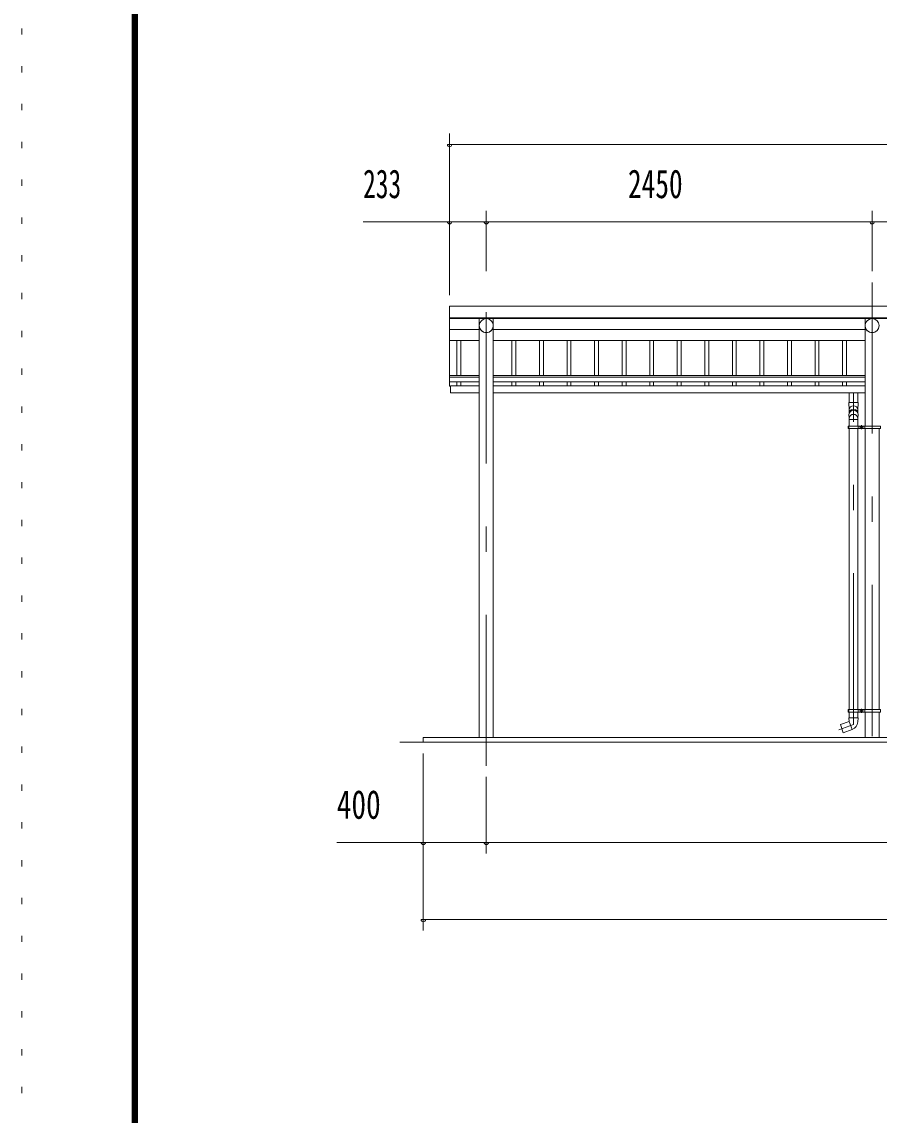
# Model space of a CAD drawing. Units: millimetres, scale not verified. Extents: x -32711 to 32716, y -14700 to 14700.
# Drawn here: x -8864 to -3420, y 761 to 7701 of the extents above; entities that cross this region are included whole.
import ezdxf
from ezdxf.enums import TextEntityAlignment as Align

# ---------------------------------------------------------------- set-up
doc = ezdxf.new("R2010")
doc.units = ezdxf.units.MM
doc.header["$LTSCALE"] = 80
doc.linetypes.add('USER3', pattern=[24, 12, -5, 2, -5])
doc.linetypes.add('USER4', pattern=[3, 0.5, -2.5])
for name, color, linetype, lineweight in [('0-2_1-07BOLD', 7, 'Continuous', 18), ('0-3_1-27CENTER', 3, 'USER3', 18), ('0-4_1-47THIN', 4, 'Continuous', 18), ('0-5_1-57DIM', 3, 'Continuous', 18), ('0-C_F-F1PAPER', 5, 'Continuous', 18), ('0-D_F-E_J_ADD', 5, 'USER4', 18)]:
    doc.layers.add(name, color=color, linetype=linetype, lineweight=lineweight)
doc.styles.add('ＭＳ ゴシック', font='')
doc.styles.get('ＭＳ ゴシック').set_extended_font_data('MS Gothic')

msp = doc.modelspace()

# ---------------------------------------------------------------- linework, layer by layer
at = {"layer": '0-2_1-07BOLD'}
for p, q in [((-6147.54, 5821.4), (4518.45, 5821.4)), ((4518.46, 5817.32), (-6147.54, 5817.32)), ((-5959.1, 5817.32), (-5959.1, 3157.54)), ((-5870, 3157.54), (-5870, 5817.32)), ((-3509.09, 5135.54), (-3509.09, 5817.32)), ((-6147.54, 5747.84), (-5959.1, 5747.84)), ((-3509.1, 5747.84), (-5870, 5747.84)), ((-5959.1, 5678.35), (-6147.54, 5678.35)), ((-5870, 5678.35), (-3509.1, 5678.35)), ((-6147.54, 5456.73), (-5959.1, 5456.73)), ((-5959.1, 5446.3), (-6147.54, 5446.3)), ((-6147.54, 5416.69), (-5959.09, 5416.69)), ((-5870, 5456.73), (-3509.1, 5456.73)), ((-3509.1, 5446.3), (-5870, 5446.3)), ((-5870, 5416.69), (-3509.1, 5416.69)), ((-5959.09, 5390.36), (-6142.55, 5390.36)), ((-3509.1, 5390.36), (-5870, 5390.36)), ((-5870, 5345.36), (-3509.1, 5345.36)), ((-3610.06, 5285.74), (-3610.06, 5345.36)), ((-3555.06, 5345.36), (-3555.06, 5285.74)), ((-3610.06, 5176.09), (-3555.06, 5176.09)), ((-3611.66, 5127.54), (-3617.76, 5127.54)), ((-3611.66, 5119.54), (-3611.66, 5135.54)), ((-3610.06, 3335.54), (-3610.06, 5119.54)), ((-3555.06, 5119.54), (-3555.06, 3335.54)), ((-3553.46, 5135.54), (-3553.46, 5119.54)), ((-3510.71, 5135.54), (-3510.71, 5119.54)), ((-3509.11, 5119.54), (-3509.11, 3335.54)), ((-3509.1, 3386.14), (-3509.1, 5117.54)), ((-3420.01, 5119.54), (-3420.01, 3335.54)), ((-3611.66, 3319.54), (-3611.66, 3335.54)), ((-3553.46, 3335.54), (-3553.46, 3319.54)), ((-3510.71, 3319.54), (-3510.71, 3335.54)), ((-3509.1, 3335.54), (-3509.1, 3370.14)), ((-3611.66, 3327.54), (-3617.76, 3327.54)), ((-3553.55, 3282.63), (-3611.56, 3282.63)), ((-3610.06, 3282.63), (-3610.06, 3319.54)), ((-3553.55, 3282.63), (-3555.31, 3256.84)), ((-3555.06, 3319.54), (-3555.06, 3282.63)), ((-3509.11, 3157.54), (-3509.11, 3319.54)), ((-3509.1, 3319.54), (-3509.1, 3157.54)), ((-3420.01, 3157.54), (-3420.01, 3319.54)), ((-3591.24, 3208.95), (-3610.06, 3260.63)), ((-6464.54, 3127.54), (4835.45, 3127.54))]:
    msp.add_line(p, q, dxfattribs=at)
for points in [[(4518.45, 5387.78), (4518.45, 5896.54), (-6147.54, 5896.54), (-6147.54, 5387.78), (-6142.55, 5387.78)], [(-6142.55, 5390.36), (-6142.55, 5345.36), (-5959.09, 5345.36)], [(-3610.06, 5217.98), (-3610.06, 5236.07), (-3612.06, 5285.74), (-3553.06, 5285.74)], [(-3553.06, 5285.74), (-3555.06, 5236.07), (-3555.06, 5217.97)], [(-3610.06, 5135.54), (-3610.06, 5183.03), (-3612.06, 5208.87)], [(-3553.07, 5209), (-3555.06, 5183.03), (-3555.06, 5135.54)], [(-3611.56, 3282.63), (-3610.06, 3260.63), (-3666.44, 3240.11), (-3647.63, 3188.43), (-3591.53, 3208.85)], [(4685.45, 3157.54), (-6314.55, 3157.54), (-6314.55, 3127.54)]]:
    msp.add_lwpolyline(points, dxfattribs=at)
for points in [[(-3412.31, 5119.54), (-3617.76, 5119.54), (-3617.76, 5135.54), (-3412.31, 5135.54)], [(-3537.08, 5130.42), (-3532.08, 5133.31), (-3527.08, 5130.42), (-3527.08, 5124.65), (-3532.08, 5121.77), (-3537.08, 5124.65)], [(-3412.31, 3335.54), (-3617.76, 3335.54), (-3617.76, 3319.54), (-3412.31, 3319.54)], [(-3527.08, 3330.43), (-3532.08, 3333.31), (-3537.08, 3330.43), (-3537.08, 3324.65), (-3532.08, 3321.77), (-3527.08, 3324.65)]]:
    msp.add_lwpolyline(points, close=True, dxfattribs=at)
for centre, radius in [((-5914.55, 5772.78), 44.55), ((-3464.55, 5772.78), 44.55), ((-3532.08, 5127.54), 6.25), ((-3532.08, 5127.54), 4.9), ((-3532.08, 3327.54), 6.25), ((-3532.08, 3327.54), 4.9)]:
    msp.add_circle(centre, radius, dxfattribs=at)
for centre, radius, start, end in [((-5914.55, 5772.09), 44.55, 180, 0), ((-3464.55, 5772.09), 44.55, 180, 0), ((-3582.56, 5207.16), 29.55, 3.56303, 176.43697), ((-3582.56, 5236.37), 27.55, 3.55867, 176.44133), ((-3582.56, 5215.66), 27.55, 3.55867, 176.44133), ((-3582.56, 5182.05), 27.55, 3.55867, 176.44133), ((-3610.19, 3260.59), 55, 289.83269, 356.09424)]:
    msp.add_arc(centre, radius, start, end, dxfattribs=at)
at = {"layer": '0-3_1-27CENTER'}
for p, q in [((-5914.54, 2977.54), (-5914.54, 6047.54)), ((-3464.55, 6047.54), (-3464.55, 2977.54)), ((-3582.56, 3241.38), (-3582.56, 5345.36)), ((-3532.08, 5140.04), (-3532.08, 5115.04)), ((-3544.58, 5127.54), (-3519.58, 5127.54)), ((-3532.08, 3340.04), (-3532.08, 3315.04)), ((-3519.58, 3327.54), (-3544.58, 3327.54)), ((-3582.55, 3241.38), (-3675.82, 3207.43))]:
    msp.add_line(p, q, dxfattribs=at)
at = {"layer": '0-4_1-47THIN'}
for p, q in [((-6102.05, 5456.73), (-6102.05, 5678.35)), ((-6077.05, 5678.35), (-6077.05, 5456.73)), ((-5752.04, 5678.35), (-5752.04, 5456.73)), ((-5727.04, 5456.73), (-5727.04, 5678.35)), ((-5577.04, 5456.73), (-5577.04, 5678.35)), ((-5552.04, 5678.35), (-5552.04, 5456.73)), ((-5402.04, 5678.35), (-5402.04, 5456.73)), ((-5377.04, 5456.73), (-5377.04, 5678.35)), ((-5227.04, 5456.73), (-5227.04, 5678.35)), ((-5202.04, 5678.35), (-5202.04, 5456.73)), ((-5052.04, 5678.35), (-5052.04, 5456.73)), ((-5027.04, 5456.73), (-5027.04, 5678.35)), ((-4877.04, 5456.73), (-4877.04, 5678.35)), ((-4852.04, 5678.35), (-4852.04, 5456.73)), ((-4702.04, 5678.35), (-4702.04, 5456.73)), ((-4677.04, 5456.73), (-4677.04, 5678.35)), ((-4527.04, 5456.73), (-4527.04, 5678.35)), ((-4502.04, 5678.35), (-4502.04, 5456.73)), ((-4352.04, 5678.35), (-4352.04, 5456.73)), ((-4327.04, 5456.73), (-4327.04, 5678.35)), ((-4177.04, 5456.73), (-4177.04, 5678.35)), ((-4152.04, 5678.35), (-4152.04, 5456.73)), ((-4002.04, 5678.35), (-4002.04, 5456.73)), ((-3977.04, 5456.73), (-3977.04, 5678.35)), ((-3827.04, 5456.73), (-3827.04, 5678.35)), ((-3802.04, 5678.35), (-3802.04, 5456.73)), ((-3652.05, 5678.35), (-3652.05, 5456.73)), ((-3627.04, 5456.73), (-3627.04, 5678.35)), ((-6102.05, 5390.36), (-6102.05, 5416.69)), ((-6077.05, 5416.69), (-6077.05, 5390.36)), ((-5752.04, 5416.69), (-5752.04, 5390.36)), ((-5727.04, 5390.36), (-5727.04, 5416.69)), ((-5577.04, 5390.36), (-5577.04, 5416.69)), ((-5552.04, 5416.69), (-5552.04, 5390.36)), ((-5402.04, 5416.69), (-5402.04, 5390.36)), ((-5377.04, 5390.36), (-5377.04, 5416.69)), ((-5227.04, 5390.36), (-5227.04, 5416.69)), ((-5202.04, 5416.69), (-5202.04, 5390.36)), ((-5052.04, 5416.69), (-5052.04, 5390.36)), ((-5027.04, 5390.36), (-5027.04, 5416.69)), ((-4877.04, 5390.36), (-4877.04, 5416.69)), ((-4852.04, 5416.69), (-4852.04, 5390.36)), ((-4702.04, 5416.69), (-4702.04, 5390.36)), ((-4677.04, 5390.36), (-4677.04, 5416.69)), ((-4527.04, 5390.36), (-4527.04, 5416.69)), ((-4502.04, 5416.69), (-4502.04, 5390.36)), ((-4352.04, 5416.69), (-4352.04, 5390.36)), ((-4327.04, 5390.36), (-4327.04, 5416.69)), ((-4177.04, 5390.36), (-4177.04, 5416.69)), ((-4152.04, 5416.69), (-4152.04, 5390.36)), ((-4002.04, 5416.69), (-4002.04, 5390.36)), ((-3977.04, 5390.36), (-3977.04, 5416.69)), ((-3827.04, 5390.36), (-3827.04, 5416.69)), ((-3802.04, 5416.69), (-3802.04, 5390.36)), ((-3652.05, 5416.69), (-3652.05, 5390.36)), ((-3627.04, 5390.36), (-3627.04, 5416.69))]:
    msp.add_line(p, q, dxfattribs=at)
at = {"layer": '0-5_1-57DIM'}
for p, q in [((-6147.54, 5966.54), (-6147.54, 6992.54)), ((-6133.54, 6922.54), (-6161.54, 6922.54)), ((-6147.54, 6922.54), (4518.45, 6922.54)), ((-5914.54, 6117.54), (-5914.54, 6502.54)), ((-3464.55, 6502.54), (-3464.55, 6117.54)), ((-6147.54, 6432.54), (-6697.04, 6432.54)), ((-6133.54, 6432.54), (-6161.54, 6432.54)), ((-6147.54, 6432.54), (-5914.54, 6432.54)), ((-5900.54, 6432.54), (-5928.54, 6432.54)), ((-5914.54, 6432.54), (-3464.55, 6432.54)), ((-3450.55, 6432.54), (-3478.55, 6432.54)), ((-3464.55, 6432.54), (-664.55, 6432.54)), ((-6314.55, 1932.54), (-6314.55, 3057.54)), ((-5914.54, 2907.54), (-5914.54, 2422.54)), ((-6314.55, 2492.54), (-6864.05, 2492.54)), ((-6300.55, 2492.54), (-6328.55, 2492.54)), ((-6314.55, 2492.54), (-5914.54, 2492.54)), ((-5900.54, 2492.54), (-5928.54, 2492.54)), ((-5914.54, 2492.54), (4285.45, 2492.54)), ((-6300.55, 2002.54), (-6328.55, 2002.54)), ((-6314.55, 2002.54), (4685.45, 2002.54))]:
    msp.add_line(p, q, dxfattribs=at)
for centre in [(-6147.54, 6922.54), (-6147.54, 6432.54), (-5914.54, 6432.54), (-3464.55, 6432.54), (-6314.55, 2492.54), (-5914.54, 2492.54), (-6314.55, 2002.54)]:
    msp.add_arc(centre, 14, 180, 0, dxfattribs=at)
at = {"layer": '0-C_F-F1PAPER'}
for points in [[(32016, -14000), (-8164, -14000), (-8164, 14140), (32016, 14140)], [(32012.5, -13996.5), (32012.5, 14136.5), (-8160.5, 14136.5), (-8160.5, -13996.5)], [(32009, -13993), (32009, 14133), (-8157, 14133), (-8157, -13993)], [(32005.5, -13989.5), (-8153.5, -13989.5), (-8153.5, 14129.5), (32005.5, 14129.5)], [(32002, -13986), (32002, 14126), (-8150, 14126), (-8150, -13986)], [(31998.5, -13982.5), (-8146.5, -13982.5), (-8146.5, 14122.5), (31998.5, 14122.5)], [(31995, -13979), (31995, 14119), (-8143, 14119), (-8143, -13979)], [(31991.5, -13975.5), (-8139.5, -13975.5), (-8139.5, 14115.5), (31991.5, 14115.5)], [(31988, -13972), (-8136, -13972), (-8136, 14112), (31988, 14112)], [(31984.5, -13968.5), (-8132.5, -13968.5), (-8132.5, 14108.5), (31984.5, 14108.5)], [(31981, -13965), (31981, 14105), (-8129, 14105), (-8129, -13965)]]:
    msp.add_lwpolyline(points, close=True, dxfattribs=at)
at = {"layer": '0-D_F-E_J_ADD'}
msp.add_lwpolyline([(32716, -14700), (-8864, -14700), (-8864, 14700), (32716, 14700)], close=True, dxfattribs=at)

# ---------------------------------------------------------------- texts
at = {"layer": '0-5_1-57DIM', "color": 7, "style": 'ＭＳ ゴシック'}
for s, width, p in [('233', 0.65, (-6697.04, 6527.41)), ('2450', 0.7, (-5015.05, 6527.41)), ('400', 0.75, (-6864.05, 2587.41))]:
    msp.add_text(s, height=182.3, dxfattribs=dict(at, width=width)).set_placement(p, align=Align.BOTTOM_LEFT)

doc.saveas('drawing.dxf')
